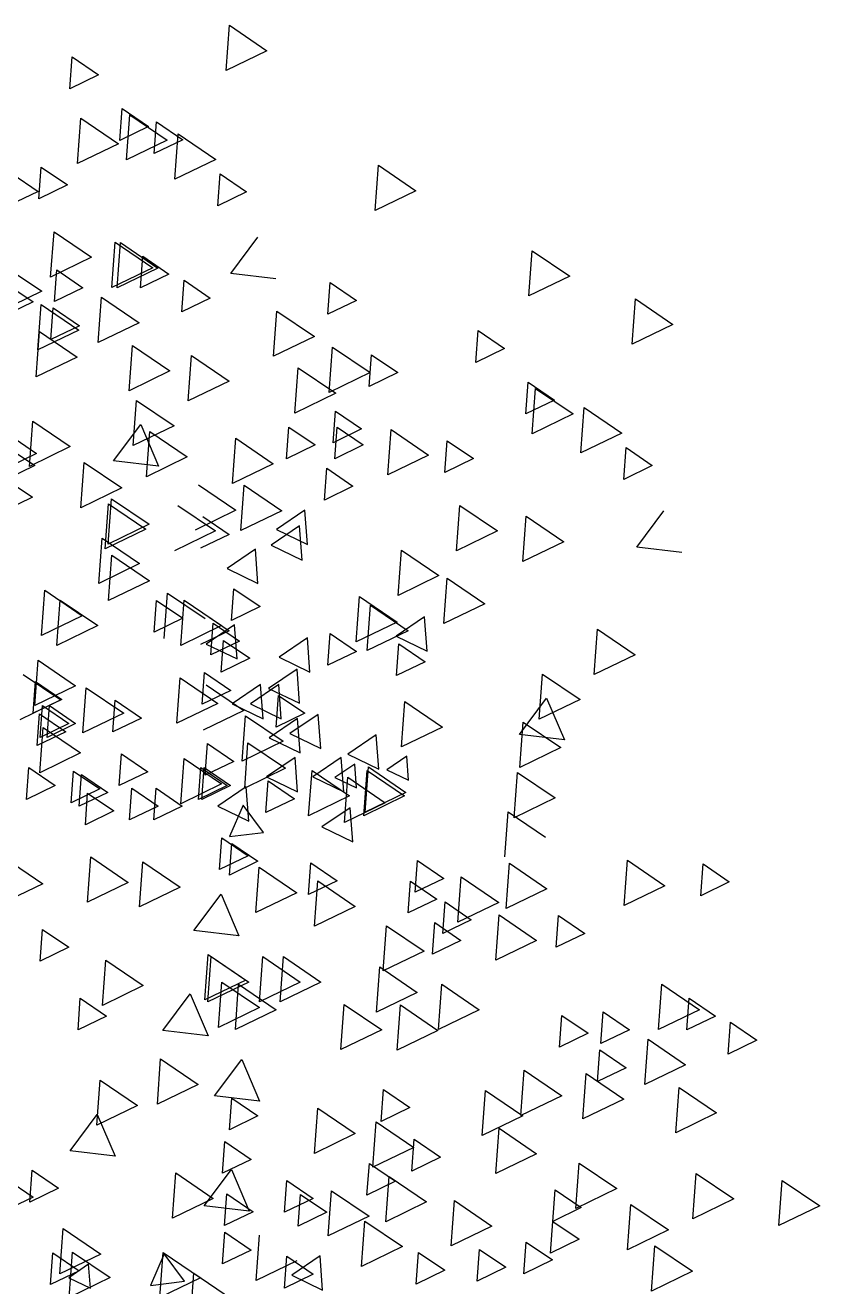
# Model space of a CAD drawing. Header units: millimetres. Extents: x 87938 to 265635, y 330093 to 434310.
# Drawn here: x 213021 to 214766, y 402905 to 405674 of the extents above; entities that cross this region are included whole.
import ezdxf

# ---------------------------------------------------------------- set-up
doc = ezdxf.new("R2010")
doc.units = ezdxf.units.MM

# ---------------------------------------------------------------- blocks, each defined once
blk = doc.blocks.new('A$C7FA71D6E')
for p, q in [((5066.4, 7769.3), (5073.7, 7868.6)), ((5073.7, 7868.6), (5156.1, 7812.6)), ((5156.1, 7812.6), (5066.4, 7769.3)), ((4723.1, 7729.4), (4728.2, 7799)), ((4728.2, 7799), (4785.9, 7759.8)), ((4785.9, 7759.8), (4723.1, 7729.4)), ((4833.2, 7616), (4838.3, 7685.6)), ((4833.2, 7616), (4838.3, 7685.6)), ((4838.3, 7685.6), (4896, 7646.4)), ((4838.3, 7685.6), (4896, 7646.4)), ((4847.3, 7572.9), (4854.6, 7672.3)), ((4854.6, 7672.3), (4937, 7616.2)), ((4740.1, 7565.1), (4747.4, 7664.5)), ((4747.4, 7664.5), (4829.8, 7608.5)), ((4896, 7646.4), (4833.2, 7616)), ((4896, 7646.4), (4833.2, 7616)), ((4908.3, 7586.8), (4913.4, 7656.4)), ((4913.4, 7656.4), (4971.1, 7617.2)), ((4937, 7616.2), (4847.3, 7572.9)), ((4971.1, 7617.2), (4908.3, 7586.8)), ((4953.8, 7530.9), (4961.1, 7630.2)), ((4961.1, 7630.2), (5043.5, 7574.2)), ((4829.8, 7608.5), (4740.1, 7565.1)), ((5043.5, 7574.2), (4953.8, 7530.9)), ((5393.4, 7462.1), (5400.7, 7561.5)), ((5400.7, 7561.5), (5483.1, 7505.5)), ((4596.1, 7543.1), (4653.8, 7503.9)), ((4655.1, 7487.7), (4660.2, 7557.3)), ((4660.2, 7557.3), (4717.9, 7518.1)), ((5048, 7472.6), (5053.1, 7542.2)), ((5053.1, 7542.2), (5110.8, 7503)), ((4653.8, 7503.9), (4591, 7473.5)), ((4717.9, 7518.1), (4655.1, 7487.7)), ((5110.8, 7503), (5048, 7472.6)), ((5483.1, 7505.5), (5393.4, 7462.1)), ((4681, 7316.1), (4688.4, 7415.5)), ((4688.4, 7415.5), (4770.8, 7359.4)), ((4815.6, 7293.2), (4822.9, 7392.6)), ((4822.9, 7392.6), (4905.3, 7336.6)), ((5076.6, 7323.8), (5136.3, 7403.6)), ((4826.8, 7292.3), (4834.1, 7391.7)), ((4834.1, 7391.7), (4916.5, 7335.7)), ((5731.2, 7274.5), (5738.5, 7373.8)), ((5738.5, 7373.8), (5820.9, 7317.8)), ((4770.8, 7359.4), (4681, 7316.1)), ((4878.1, 7292.2), (4883.2, 7361.8)), ((4883.2, 7361.8), (4940.9, 7322.6)), ((4559.9, 7317.3), (4642.3, 7261.3)), ((4603.7, 7324), (4661.4, 7284.8)), ((4689.2, 7262), (4694.3, 7331.6)), ((4694.3, 7331.6), (4752, 7292.4)), ((4905.3, 7336.6), (4815.6, 7293.2)), ((4916.5, 7335.7), (4826.8, 7292.3)), ((4940.9, 7322.6), (4878.1, 7292.2)), ((5175.5, 7312), (5076.6, 7323.8)), ((5820.9, 7317.8), (5731.2, 7274.5)), ((4661.4, 7284.8), (4598.6, 7254.5)), ((4752, 7292.4), (4689.2, 7262)), ((4968.8, 7239.4), (4973.9, 7308.9)), ((4973.9, 7308.9), (5031.6, 7269.7)), ((5289.7, 7234.6), (5294.8, 7304.2)), ((5294.8, 7304.2), (5352.5, 7264.9)), ((4642.3, 7261.3), (4552.6, 7217.9)), ((4653, 7156.3), (4660.3, 7255.7)), ((4660.3, 7255.7), (4742.8, 7199.7)), ((4785.4, 7172.4), (4792.7, 7271.7)), ((4792.7, 7271.7), (4875.1, 7215.7)), ((5031.6, 7269.7), (4968.8, 7239.4)), ((5352.5, 7264.9), (5289.7, 7234.6)), ((5957.8, 7168.7), (5965.2, 7268.1)), ((5965.2, 7268.1), (6047.6, 7212.1)), ((4681.7, 7178.9), (4686.8, 7248.5)), ((4686.8, 7248.5), (4744.5, 7209.3)), ((5170.7, 7142.1), (5178, 7241.5)), ((5178, 7241.5), (5260.4, 7185.5)), ((4742.8, 7199.7), (4653, 7156.3)), ((4744.5, 7209.3), (4681.7, 7178.9)), ((4875.1, 7215.7), (4785.4, 7172.4)), ((5614.6, 7128.8), (5619.7, 7198.4)), ((5619.7, 7198.4), (5677.4, 7159.2)), ((6047.6, 7212.1), (5957.8, 7168.7)), ((4649.4, 7096.8), (4656.7, 7196.2)), ((4656.7, 7196.2), (4739.1, 7140.2)), ((5260.4, 7185.5), (5170.7, 7142.1)), ((4853.4, 7066.6), (4860.7, 7166)), ((4860.7, 7166), (4943.1, 7110)), ((4983.3, 7044.2), (4990.6, 7143.6)), ((4990.6, 7143.6), (5073, 7087.5)), ((5293, 7063), (5300.3, 7162.4)), ((5300.3, 7162.4), (5382.7, 7106.3)), ((5380.3, 7076), (5385.5, 7145.5)), ((5385.5, 7145.5), (5443.1, 7106.3)), ((5677.4, 7159.2), (5614.6, 7128.8)), ((4739.1, 7140.2), (4649.4, 7096.8)), ((5217.4, 7017.6), (5224.7, 7117)), ((5224.7, 7117), (5307.2, 7061)), ((4943.1, 7110), (4853.4, 7066.6)), ((5382.7, 7106.3), (5293, 7063)), ((5443.1, 7106.3), (5380.3, 7076)), ((5073, 7087.5), (4983.3, 7044.2)), ((5307.2, 7061), (5217.4, 7017.6)), ((5724.7, 7015.5), (5729.8, 7085)), ((5724.7, 7015.5), (5729.8, 7085)), ((5729.8, 7085), (5787.5, 7045.8)), ((5729.8, 7085), (5787.5, 7045.8)), ((5738.7, 6972.3), (5746, 7071.7)), ((5746, 7071.7), (5828.5, 7015.7)), ((4862.4, 6946), (4869.7, 7045.4)), ((4869.7, 7045.4), (4952.1, 6989.3)), ((5787.5, 7045.8), (5724.7, 7015.5)), ((5787.5, 7045.8), (5724.7, 7015.5)), ((5301.2, 6952.4), (5306.3, 7021.9)), ((5306.3, 7021.9), (5364, 6982.7)), ((5828.5, 7015.7), (5738.7, 6972.3)), ((5845.3, 6930.3), (5852.6, 7029.7)), ((5852.6, 7029.7), (5935, 6973.7)), ((4567.5, 6984.9), (4649.9, 6928.9)), ((4634.3, 6900.4), (4641.6, 6999.8)), ((4641.6, 6999.8), (4724, 6943.8)), ((4819, 6912.7), (4878.7, 6992.4)), ((4952.1, 6989.3), (4862.4, 6946)), ((4878.7, 6992.4), (4917.9, 6900.8)), ((4891.2, 6877.8), (4898.5, 6977.2)), ((4898.5, 6977.2), (4980.9, 6921.2)), ((5199, 6917.4), (5204.1, 6986.9)), ((5204.1, 6986.9), (5261.8, 6947.7)), ((5364, 6982.7), (5301.2, 6952.4)), ((5304.8, 6917.4), (5309.9, 6986.9)), ((5309.9, 6986.9), (5367.6, 6947.7)), ((5421.4, 6881.7), (5428.7, 6981.1)), ((5428.7, 6981.1), (5511.1, 6925.1)), ((5080.1, 6862.7), (5087.4, 6962.1)), ((5087.4, 6962.1), (5169.8, 6906)), ((5546.6, 6887.1), (5551.7, 6956.7)), ((5551.7, 6956.7), (5609.4, 6917.5)), ((5935, 6973.7), (5845.3, 6930.3)), ((4649.9, 6928.9), (4560.2, 6885.5)), ((4588.4, 6941.4), (4646.1, 6902.2)), ((4724, 6943.8), (4634.3, 6900.4)), ((5261.8, 6947.7), (5199, 6917.4)), ((5367.6, 6947.7), (5304.8, 6917.4)), ((5511.1, 6925.1), (5421.4, 6881.7)), ((5939.4, 6872), (5944.5, 6941.6)), ((5944.5, 6941.6), (6002.2, 6902.4)), ((4646.1, 6902.2), (4583.3, 6871.9)), ((4747.6, 6809.8), (4754.9, 6909.2)), ((4754.9, 6909.2), (4837.4, 6853.2)), ((4917.9, 6900.8), (4819, 6912.7)), ((4980.9, 6921.2), (4891.2, 6877.8)), ((5169.8, 6906), (5080.1, 6862.7)), ((5282.1, 6826.7), (5287.2, 6896.3)), ((5287.2, 6896.3), (5344.9, 6857.1)), ((5609.4, 6917.5), (5546.6, 6887.1)), ((6002.2, 6902.4), (5939.4, 6872)), ((4583.3, 6871.9), (4641, 6832.7)), ((4837.4, 6853.2), (4747.6, 6809.8)), ((5005.6, 6860.2), (5088, 6804.2)), ((5098.7, 6759.7), (5106.1, 6859.1)), ((5106.1, 6859.1), (5188.5, 6803.1)), ((5344.9, 6857.1), (5282.1, 6826.7)), ((4641, 6832.7), (4578.2, 6802.3)), ((4800.5, 6719.2), (4807.8, 6818.6)), ((4807.6, 6730), (4814.9, 6829.4)), ((4807.8, 6818.6), (4890.2, 6762.5)), ((4814.9, 6829.4), (4897.3, 6773.4)), ((4960.3, 6814.9), (5042.7, 6758.9)), ((5572.5, 6715.5), (5579.8, 6814.9)), ((5579.8, 6814.9), (5662.3, 6758.9)), ((5088, 6804.2), (4998.3, 6760.8)), ((5015.2, 6790.5), (5072.9, 6751.3)), ((5188.5, 6803.1), (5098.7, 6759.7)), ((5718.3, 6691.7), (5725.6, 6791.1)), ((5725.6, 6791.1), (5808, 6735.1)), ((5968.1, 6723.3), (6027.8, 6803.1)), ((4890.2, 6762.5), (4800.5, 6719.2)), ((4897.3, 6773.4), (4807.6, 6730)), ((5042.7, 6758.9), (4953, 6715.5)), ((5662.3, 6758.9), (5572.5, 6715.5)), ((4786.8, 6643.8), (4794.1, 6743.2)), ((4794.1, 6743.2), (4876.5, 6687.2)), ((5072.9, 6751.3), (5010.1, 6721)), ((5808, 6735.1), (5718.3, 6691.7)), ((4808.1, 6605.9), (4815.4, 6705.3)), ((4815.4, 6705.3), (4897.8, 6649.2)), ((5444.1, 6617.3), (5451.4, 6716.7)), ((5451.4, 6716.7), (5533.8, 6660.7)), ((6067, 6711.5), (5968.1, 6723.3)), ((4876.5, 6687.2), (4786.8, 6643.8)), ((4897.8, 6649.2), (4808.1, 6605.9)), ((5533.8, 6660.7), (5444.1, 6617.3)), ((5544.5, 6555.8), (5551.8, 6655.2)), ((5551.8, 6655.2), (5634.2, 6599.1)), ((4660.6, 6529.4), (4667.9, 6628.8)), ((4667.9, 6628.8), (4750.3, 6572.8)), ((4930.4, 6523), (4937.7, 6622.4)), ((4937.7, 6622.4), (5020.1, 6566.4)), ((5078.1, 6562.4), (5083.2, 6631.9)), ((5083.2, 6631.9), (5140.9, 6592.7)), ((4694.7, 6507.7), (4702, 6607.1)), ((4702, 6607.1), (4784.5, 6551.1)), ((4908.3, 6536.9), (4913.4, 6606.5)), ((4913.4, 6606.5), (4971.1, 6567.3)), ((4966.7, 6507.7), (4974, 6607.1)), ((4974, 6607.1), (5056.5, 6551.1)), ((5140.9, 6592.7), (5078.1, 6562.4)), ((5352, 6515.2), (5359.4, 6614.6)), ((5359.4, 6614.6), (5441.8, 6558.6)), ((5376.1, 6496.5), (5383.4, 6595.9)), ((5383.4, 6595.9), (5465.8, 6539.8)), ((5634.2, 6599.1), (5544.5, 6555.8)), ((4750.3, 6572.8), (4660.6, 6529.4)), ((4971.1, 6567.3), (4908.3, 6536.9)), ((5015.2, 6579.1), (5072.9, 6539.8)), ((4784.5, 6551.1), (4694.7, 6507.7)), ((5056.5, 6551.1), (4966.7, 6507.7)), ((5072.9, 6539.8), (5010.1, 6509.5)), ((5032.8, 6486.8), (5037.9, 6556.4)), ((5037.9, 6556.4), (5095.6, 6517.2)), ((5441.8, 6558.6), (5352, 6515.2)), ((5465.8, 6539.8), (5376.1, 6496.5)), ((5874.7, 6443.6), (5882, 6543)), ((5882, 6543), (5964.5, 6487)), ((5095.6, 6517.2), (5032.8, 6486.8)), ((5055.5, 6449.1), (5060.6, 6518.6)), ((5060.6, 6518.6), (5118.3, 6479.4)), ((5289.7, 6464.2), (5294.8, 6533.7)), ((5294.8, 6533.7), (5352.5, 6494.5)), ((5440.8, 6441.5), (5445.9, 6511.1)), ((5445.9, 6511.1), (5503.6, 6471.9)), ((5118.3, 6479.4), (5055.5, 6449.1)), ((5352.5, 6494.5), (5289.7, 6464.2)), ((5964.5, 6487), (5874.7, 6443.6)), ((4646.2, 6375.9), (4653.5, 6475.3)), ((4653.5, 6475.3), (4735.9, 6419.2)), ((5503.6, 6471.9), (5440.8, 6441.5)), ((4620.8, 6443.9), (4703.2, 6387.9)), ((4642.9, 6358.7), (4648, 6428.2)), ((4648, 6428.2), (4705.7, 6389)), ((4958.1, 6337), (4965.5, 6436.4)), ((4965.5, 6436.4), (5047.9, 6380.3)), ((5014.1, 6378.3), (5019.2, 6447.9)), ((5019.2, 6447.9), (5076.9, 6408.7)), ((5753.9, 6345.4), (5761.2, 6444.8)), ((5761.2, 6444.8), (5843.6, 6388.8)), ((4735.9, 6419.2), (4646.2, 6375.9)), ((4752, 6315.4), (4759.3, 6414.8)), ((4759.3, 6414.8), (4841.7, 6358.8)), ((5076.9, 6408.7), (5014.1, 6378.3)), ((5022.9, 6421), (5105.4, 6365)), ((5176.3, 6328.2), (5181.5, 6397.8)), ((5181.5, 6397.8), (5239.2, 6358.6)), ((4703.2, 6387.9), (4613.5, 6344.5)), ((4705.7, 6389), (4642.9, 6358.7)), ((4658, 6305.8), (4663.1, 6375.4)), ((4663.1, 6375.4), (4720.8, 6336.1)), ((4673.1, 6305.8), (4678.2, 6375.4)), ((4678.2, 6375.4), (4735.9, 6336.1)), ((4817.7, 6317.9), (4822.8, 6387.5)), ((4822.8, 6387.5), (4880.5, 6348.2)), ((5047.9, 6380.3), (4958.1, 6337)), ((5451.6, 6285), (5458.9, 6384.4)), ((5458.9, 6384.4), (5541.4, 6328.4)), ((5710.5, 6312.1), (5770.2, 6391.9)), ((5843.6, 6388.8), (5753.9, 6345.4)), ((5770.2, 6391.9), (5809.4, 6300.3)), ((4651.5, 6287.7), (4656.6, 6357.3)), ((4656.6, 6357.3), (4714.3, 6318)), ((4841.7, 6358.8), (4752, 6315.4)), ((4880.5, 6348.2), (4817.7, 6317.9)), ((5105.4, 6365), (5015.6, 6321.6)), ((5101.7, 6253.9), (5109, 6353.3)), ((5109, 6353.3), (5191.4, 6297.3)), ((5239.2, 6358.6), (5176.3, 6328.2)), ((4714.3, 6318), (4651.5, 6287.7)), ((4657, 6228.2), (4664.3, 6327.6)), ((4720.8, 6336.1), (4658, 6305.8)), ((4664.3, 6327.6), (4746.7, 6271.6)), ((4735.9, 6336.1), (4673.1, 6305.8)), ((5541.4, 6328.4), (5451.6, 6285)), ((5711.5, 6239.9), (5718.8, 6339.3)), ((5718.8, 6339.3), (5801.2, 6283.3)), ((5020.6, 6222.7), (5025.8, 6292.3)), ((5025.8, 6292.3), (5083.4, 6253.1)), ((5191.4, 6297.3), (5101.7, 6253.9)), ((5107.1, 6194.6), (5114.4, 6294)), ((5114.4, 6294), (5196.8, 6238)), ((5809.4, 6300.3), (5710.5, 6312.1)), ((4746.7, 6271.6), (4657, 6228.2)), ((4831.8, 6200), (4836.9, 6269.6)), ((4836.9, 6269.6), (4894.6, 6230.4)), ((4966.7, 6160.2), (4974, 6259.6)), ((4974, 6259.6), (5056.5, 6203.6)), ((5801.2, 6283.3), (5711.5, 6239.9)), ((4627.8, 6169.8), (4632.9, 6239.4)), ((4632.9, 6239.4), (4690.6, 6200.2)), ((4726, 6162.3), (4731.1, 6231.9)), ((4731.1, 6231.9), (4788.8, 6192.6)), ((4894.6, 6230.4), (4831.8, 6200)), ((5005.5, 6169.8), (5010.6, 6239.4)), ((5010.6, 6239.4), (5068.3, 6200.2)), ((5013.1, 6169.8), (5018.2, 6239.4)), ((5018.2, 6239.4), (5075.9, 6200.2)), ((5083.4, 6253.1), (5020.6, 6222.7)), ((5196.8, 6238), (5107.1, 6194.6)), ((5247.6, 6133.9), (5255, 6233.3)), ((5255, 6233.3), (5337.4, 6177.3)), ((5368.5, 6133.9), (5375.8, 6233.3)), ((5371.5, 6141.7), (5378.8, 6241.1)), ((5375.8, 6233.3), (5458.3, 6177.3)), ((5378.8, 6241.1), (5461.2, 6185.1)), ((4743.9, 6154.7), (4749.1, 6224.3)), ((4749.1, 6224.3), (4806.8, 6185.1)), ((5056.5, 6203.6), (4966.7, 6160.2)), ((5153.8, 6140.8), (5158.9, 6210.3)), ((5158.9, 6210.3), (5216.6, 6171.1)), ((5326.2, 6119.1), (5333.5, 6218.4)), ((5333.5, 6218.4), (5415.9, 6162.4)), ((5699, 6129.5), (5706.3, 6228.9)), ((5706.3, 6228.9), (5788.8, 6172.9)), ((4690.6, 6200.2), (4627.8, 6169.8)), ((4788.8, 6192.6), (4726, 6162.3)), ((4806.8, 6185.1), (4743.9, 6154.7)), ((4757.2, 6114), (4762.3, 6183.5)), ((4762.3, 6183.5), (4820, 6144.3)), ((4854.4, 6124.5), (4859.5, 6194.1)), ((4859.5, 6194.1), (4917.2, 6154.9)), ((4907.3, 6124.5), (4912.4, 6194.1)), ((4912.4, 6194.1), (4970.1, 6154.9)), ((5068.3, 6200.2), (5005.5, 6169.8)), ((5075.9, 6200.2), (5013.1, 6169.8)), ((5337.4, 6177.3), (5247.6, 6133.9)), ((5458.3, 6177.3), (5368.5, 6133.9)), ((5461.2, 6185.1), (5371.5, 6141.7)), ((4917.2, 6154.9), (4854.4, 6124.5)), ((4970.1, 6154.9), (4907.3, 6124.5)), ((5216.6, 6171.1), (5153.8, 6140.8)), ((5415.9, 6162.4), (5326.2, 6119.1)), ((5788.8, 6172.9), (5699, 6129.5)), ((4820, 6144.3), (4757.2, 6114)), ((5678.3, 6043.3), (5685.6, 6142.7)), ((5685.6, 6142.7), (5768, 6086.7)), ((5051.9, 6015.8), (5057, 6085.3)), ((5057, 6085.3), (5114.7, 6046.1)), ((5073.5, 6003.7), (5078.6, 6073.2)), ((5078.6, 6073.2), (5136.3, 6034)), ((4581.2, 6040.6), (4663.6, 5984.6)), ((4761.7, 5944.2), (4769, 6043.6)), ((4769, 6043.6), (4851.4, 5987.6)), ((5114.7, 6046.1), (5051.9, 6015.8)), ((5940.3, 5936.7), (5947.6, 6036)), ((5947.6, 6036), (6030.1, 5980)), ((4876.1, 5933.6), (4883.4, 6033)), ((4883.4, 6033), (4965.8, 5977)), ((5136.3, 6034), (5073.5, 6003.7)), ((5131.9, 5921.6), (5139.2, 6020.9)), ((5139.2, 6020.9), (5221.6, 5964.9)), ((5247.2, 5961), (5252.3, 6030.5)), ((5252.3, 6030.5), (5310, 5991.3)), ((5481.5, 5965.9), (5486.6, 6035.5)), ((5486.6, 6035.5), (5544.3, 5996.3)), ((5681.3, 5930.2), (5688.6, 6029.6)), ((5688.6, 6029.6), (5771, 5973.6)), ((6108.6, 5958.3), (6113.7, 6027.9)), ((6113.7, 6027.9), (6171.4, 5988.7)), ((4663.6, 5984.6), (4573.9, 5941.2)), ((4851.4, 5987.6), (4761.7, 5944.2)), ((5310, 5991.3), (5247.2, 5961)), ((5260.4, 5891.3), (5267.7, 5990.7)), ((5267.7, 5990.7), (5350.1, 5934.7)), ((5466.4, 5920.6), (5471.5, 5990.2)), ((5471.5, 5990.2), (5529.2, 5950.9)), ((5544.3, 5996.3), (5481.5, 5965.9)), ((5575.5, 5900), (5582.8, 5999.4)), ((5582.8, 5999.4), (5665.2, 5943.4)), ((6171.4, 5988.7), (6108.6, 5958.3)), ((4965.8, 5977), (4876.1, 5933.6)), ((4995.7, 5881.8), (5055.4, 5961.6)), ((5055.4, 5961.6), (5094.6, 5870)), ((5221.6, 5964.9), (5131.9, 5921.6)), ((5771, 5973.6), (5681.3, 5930.2)), ((6030.1, 5980), (5940.3, 5936.7)), ((5350.1, 5934.7), (5260.4, 5891.3)), ((5529.2, 5950.9), (5466.4, 5920.6)), ((5542, 5875.3), (5547.1, 5944.8)), ((5547.1, 5944.8), (5604.8, 5905.6)), ((5665.2, 5943.4), (5575.5, 5900)), ((5519.3, 5829.9), (5524.4, 5899.5)), ((5524.4, 5899.5), (5582.1, 5860.3)), ((5604.8, 5905.6), (5542, 5875.3)), ((5658.6, 5816.9), (5665.9, 5916.3)), ((5665.9, 5916.3), (5748.3, 5860.3)), ((5791.3, 5845.1), (5796.4, 5914.6)), ((5796.4, 5914.6), (5854.1, 5875.4)), ((4658, 5814.8), (4663.1, 5884.4)), ((4663.1, 5884.4), (4720.8, 5845.2)), ((5094.6, 5870), (4995.7, 5881.8)), ((5411.5, 5793.1), (5418.8, 5892.5)), ((5418.8, 5892.5), (5501.2, 5836.5)), ((5854.1, 5875.4), (5791.3, 5845.1)), ((4720.8, 5845.2), (4658, 5814.8)), ((5582.1, 5860.3), (5519.3, 5829.9)), ((5748.3, 5860.3), (5658.6, 5816.9)), ((4794.8, 5717.6), (4802.1, 5817)), ((4802.1, 5817), (4884.5, 5761)), ((5019.6, 5729.7), (5026.9, 5829.1)), ((5026.1, 5725.2), (5033.5, 5824.6)), ((5026.9, 5829.1), (5109.3, 5773.1)), ((5033.5, 5824.6), (5115.9, 5768.5)), ((5139.5, 5725.2), (5146.8, 5824.6)), ((5146.8, 5824.6), (5229.2, 5768.5)), ((5184.8, 5725.2), (5192.1, 5824.6)), ((5192.1, 5824.6), (5274.5, 5768.5)), ((5501.2, 5836.5), (5411.5, 5793.1)), ((5396.4, 5702.5), (5403.7, 5801.9)), ((5403.7, 5801.9), (5486.1, 5745.9)), ((4884.5, 5761), (4794.8, 5717.6)), ((5109.3, 5773.1), (5019.6, 5729.7)), ((5115.9, 5768.5), (5026.1, 5725.2)), ((5049.8, 5669.3), (5057.1, 5768.7)), ((5057.1, 5768.7), (5139.6, 5712.7)), ((5086.6, 5664.7), (5093.9, 5764.1)), ((5093.9, 5764.1), (5176.3, 5708.1)), ((5229.2, 5768.5), (5139.5, 5725.2)), ((5274.5, 5768.5), (5184.8, 5725.2)), ((5532.4, 5664.7), (5539.7, 5764.1)), ((5539.7, 5764.1), (5622.1, 5708.1)), ((6015.9, 5664.7), (6023.2, 5764.1)), ((6023.2, 5764.1), (6105.6, 5708.1)), ((4741.1, 5663.8), (4746.2, 5733.4)), ((4746.2, 5733.4), (4803.9, 5694.1)), ((4927.7, 5662.8), (4987.4, 5742.6)), ((4987.4, 5742.6), (5026.6, 5651)), ((5486.1, 5745.9), (5396.4, 5702.5)), ((6078.4, 5663.8), (6083.5, 5733.4)), ((6083.5, 5733.4), (6141.2, 5694.1)), ((5139.6, 5712.7), (5049.8, 5669.3)), ((5176.3, 5708.1), (5086.6, 5664.7)), ((5318.6, 5620.6), (5325.9, 5719.9)), ((5325.9, 5719.9), (5408.3, 5663.9)), ((5441.7, 5619.4), (5449, 5718.8)), ((5449, 5718.8), (5531.4, 5662.8)), ((5622.1, 5708.1), (5532.4, 5664.7)), ((6105.6, 5708.1), (6015.9, 5664.7)), ((4803.9, 5694.1), (4741.1, 5663.8)), ((5798.8, 5626), (5803.9, 5695.6)), ((5803.9, 5695.6), (5861.6, 5656.4)), ((5889.5, 5633.6), (5894.6, 5703.1)), ((5894.6, 5703.1), (5952.3, 5663.9)), ((6141.2, 5694.1), (6078.4, 5663.8)), ((6169, 5610.9), (6174.2, 5680.5)), ((6174.2, 5680.5), (6231.9, 5641.3)), ((5026.6, 5651), (4927.7, 5662.8)), ((5408.3, 5663.9), (5318.6, 5620.6)), ((5531.4, 5662.8), (5441.7, 5619.4)), ((5861.6, 5656.4), (5798.8, 5626)), ((5952.3, 5663.9), (5889.5, 5633.6)), ((5985.7, 5543.9), (5993, 5643.3)), ((5993, 5643.3), (6075.4, 5587.3)), ((6231.9, 5641.3), (6169, 5610.9)), ((4915.3, 5500.9), (4922.6, 5600.2)), ((4922.6, 5600.2), (5005, 5544.2)), ((5041, 5519.3), (5100.7, 5599.1)), ((5100.7, 5599.1), (5139.9, 5507.4)), ((5881.9, 5550.5), (5887.1, 5620.1)), ((5887.1, 5620.1), (5944.8, 5580.8)), ((5713.7, 5475.9), (5721, 5575.3)), ((5721, 5575.3), (5803.4, 5519.3)), ((5849.7, 5468.4), (5857, 5567.8)), ((5857, 5567.8), (5939.4, 5511.7)), ((5944.8, 5580.8), (5881.9, 5550.5)), ((6075.4, 5587.3), (5985.7, 5543.9)), ((4782.2, 5454.4), (4789.5, 5553.8)), ((4789.5, 5553.8), (4871.9, 5497.8)), ((5005, 5544.2), (4915.3, 5500.9)), ((6053.7, 5438.2), (6061, 5537.5)), ((6061, 5537.5), (6143.4, 5481.5)), ((5139.9, 5507.4), (5041, 5519.3)), ((5073.5, 5444.7), (5078.6, 5514.3)), ((5078.6, 5514.3), (5136.3, 5475.1)), ((5406.7, 5463.1), (5411.8, 5532.7)), ((5411.8, 5532.7), (5469.5, 5493.5)), ((5628.4, 5431.7), (5635.7, 5531.1)), ((5635.7, 5531.1), (5718.1, 5475.1)), ((5803.4, 5519.3), (5713.7, 5475.9)), ((5939.4, 5511.7), (5849.7, 5468.4)), ((4871.9, 5497.8), (4782.2, 5454.4)), ((5260.4, 5392.8), (5267.7, 5492.2)), ((5267.7, 5492.2), (5350.1, 5436.2)), ((5469.5, 5493.5), (5406.7, 5463.1)), ((4723.7, 5398.4), (4783.4, 5478.2)), ((4783.4, 5478.2), (4822.6, 5386.6)), ((5136.3, 5475.1), (5073.5, 5444.7)), ((5388.8, 5362.6), (5396.1, 5462)), ((5396.1, 5462), (5478.5, 5406)), ((5718.1, 5475.1), (5628.4, 5431.7)), ((6143.4, 5481.5), (6053.7, 5438.2)), ((5350.1, 5436.2), (5260.4, 5392.8)), ((5658.6, 5348.6), (5665.9, 5448)), ((5665.9, 5448), (5748.3, 5392)), ((5058.3, 5349.2), (5063.4, 5418.7)), ((5063.4, 5418.7), (5121.1, 5379.5)), ((5478.5, 5406), (5388.8, 5362.6)), ((5474, 5354.1), (5479.1, 5423.7)), ((5479.1, 5423.7), (5536.8, 5384.5)), ((4822.6, 5386.6), (4723.7, 5398.4)), ((5121.1, 5379.5), (5058.3, 5349.2)), ((5536.8, 5384.5), (5474, 5354.1)), ((5748.3, 5392), (5658.6, 5348.6)), ((5834.6, 5272), (5841.9, 5371.4)), ((5841.9, 5371.4), (5924.3, 5315.4)), ((4635.3, 5286.1), (4640.4, 5355.7)), ((4640.4, 5355.7), (4698.1, 5316.5)), ((4948.4, 5250.5), (4955.7, 5349.8)), ((4955.7, 5349.8), (5038.1, 5293.8)), ((5018.3, 5277.6), (5078, 5357.4)), ((5078, 5357.4), (5117.3, 5265.7)), ((5375.7, 5301.2), (5380.9, 5370.8)), ((5380.9, 5370.8), (5438.5, 5331.6)), ((6091.4, 5249.3), (6098.7, 5348.7)), ((6098.7, 5348.7), (6181.2, 5292.7)), ((4584.9, 5336), (4642.6, 5296.8)), ((4698.1, 5316.5), (4635.3, 5286.1)), ((5194.4, 5263.5), (5199.5, 5333)), ((5199.5, 5333), (5257.2, 5293.8)), ((5438.5, 5331.6), (5375.7, 5301.2)), ((5416.8, 5242.9), (5424.1, 5342.3)), ((5424.1, 5342.3), (5506.5, 5286.3)), ((6280.3, 5234.2), (6287.6, 5333.6)), ((6287.6, 5333.6), (6370.1, 5277.6)), ((4642.6, 5296.8), (4579.7, 5266.4)), ((5038.1, 5293.8), (4948.4, 5250.5)), ((5063.1, 5234.4), (5068.2, 5304)), ((5068.2, 5304), (5125.9, 5264.8)), ((5257.2, 5293.8), (5194.4, 5263.5)), ((5224.6, 5233.3), (5229.7, 5302.8)), ((5229.7, 5302.8), (5287.4, 5263.6)), ((5290.6, 5211.6), (5297.9, 5310.9)), ((5297.9, 5310.9), (5380.3, 5254.9)), ((5560.4, 5190), (5567.7, 5289.4)), ((5567.7, 5289.4), (5650.1, 5233.4)), ((5783.6, 5243.4), (5788.7, 5313)), ((5788.7, 5313), (5846.4, 5273.8)), ((5924.3, 5315.4), (5834.6, 5272)), ((6181.2, 5292.7), (6091.4, 5249.3)), ((5117.3, 5265.7), (5018.3, 5277.6)), ((5125.9, 5264.8), (5063.1, 5234.4)), ((5287.4, 5263.6), (5224.6, 5233.3)), ((5506.5, 5286.3), (5416.8, 5242.9)), ((5846.4, 5273.8), (5783.6, 5243.4)), ((5947.9, 5181.3), (5955.2, 5280.7)), ((5955.2, 5280.7), (6037.6, 5224.7)), ((6370.1, 5277.6), (6280.3, 5234.2)), ((5380.3, 5254.9), (5290.6, 5211.6)), ((5363.9, 5144.7), (5371.2, 5244.1)), ((5371.2, 5244.1), (5453.7, 5188.1)), ((5650.1, 5233.4), (5560.4, 5190)), ((5778.5, 5173.8), (5783.6, 5243.4)), ((5783.6, 5243.4), (5841.3, 5204.2)), ((4701.3, 5128.5), (4708.6, 5227.9)), ((4708.6, 5227.9), (4791, 5171.8)), ((5058.4, 5150.2), (5063.5, 5219.7)), ((5063.5, 5219.7), (5121.2, 5180.5)), ((5132.2, 5113.9), (5139.5, 5213.3)), ((6037.6, 5224.7), (5947.9, 5181.3)), ((5121.2, 5180.5), (5058.4, 5150.2)), ((5453.7, 5188.1), (5363.9, 5144.7)), ((5617.5, 5112.4), (5622.6, 5182)), ((5622.6, 5182), (5680.3, 5142.8)), ((5720.4, 5128.7), (5725.5, 5198.2)), ((5725.5, 5198.2), (5783.2, 5159)), ((5841.3, 5204.2), (5778.5, 5173.8)), ((6000.8, 5090.7), (6008.1, 5190.1)), ((6008.1, 5190.1), (6090.5, 5134.1)), ((4680.7, 5104.8), (4685.8, 5174.4)), ((4685.8, 5174.4), (4743.5, 5135.2)), ((4791, 5171.8), (4701.3, 5128.5)), ((4721.7, 5076.7), (4729, 5176.1)), ((4729, 5176.1), (4811.5, 5120.1)), ((4920.6, 5076.2), (4927.9, 5175.6)), ((4927.9, 5175.6), (5010.3, 5119.5)), ((5221.9, 5157.3), (5132.2, 5113.9)), ((5194.4, 5097.3), (5199.5, 5166.9)), ((5199.5, 5166.9), (5257.2, 5127.7)), ((5483.8, 5105.9), (5488.9, 5175.4)), ((5488.9, 5175.4), (5546.6, 5136.2)), ((5783.2, 5159), (5720.4, 5128.7)), ((4743.5, 5135.2), (4680.7, 5104.8)), ((4988.4, 5030.3), (4995.7, 5129.7)), ((4995.7, 5129.7), (5078.1, 5073.7)), ((5257.2, 5127.7), (5194.4, 5097.3)), ((5546.6, 5136.2), (5483.8, 5105.9)), ((5680.3, 5142.8), (5617.5, 5112.4)), ((6090.5, 5134.1), (6000.8, 5090.7)), ((4811.5, 5120.1), (4721.7, 5076.7)), ((5010.3, 5119.5), (4920.6, 5076.2))]:
    blk.add_line(p, q)
for points in [[(5239.2, 6804.4), (5176.9, 6762), (5244.8, 6729.2)], [(5227.8, 6770.1), (5165.5, 6727.7), (5233.3, 6694.9)], [(5130.6, 6718.7), (5068.3, 6676.3), (5136.2, 6643.5)], [(5502.2, 6570.1), (5439.8, 6527.7), (5507.7, 6494.9)], [(5084.9, 6553), (5022.6, 6510.6), (5090.4, 6477.8)], [(5245, 6524.4), (5182.6, 6482), (5250.5, 6449.2)], [(5222.1, 6455.8), (5159.7, 6413.4), (5227.6, 6380.6)], [(5142.1, 6421.5), (5079.7, 6379.1), (5147.6, 6346.3)], [(5182.1, 6421.5), (5119.7, 6379.1), (5187.6, 6346.3)], [(5223.4, 6347.1), (5161.1, 6304.7), (5228.9, 6271.9)], [(5268.8, 6356.3), (5206.4, 6314), (5274.3, 6281.1)], [(5396.2, 6311.5), (5333.8, 6269.1), (5401.7, 6236.3)], [(5217.7, 6261.4), (5155.3, 6219), (5223.2, 6186.2)], [(5319.3, 6261.5), (5256.9, 6219.1), (5324.8, 6186.3)], [(5463.2, 6264.5), (5419.6, 6234.8), (5467.1, 6211.8)], [(5348.9, 6247.3), (5305.2, 6217.7), (5352.8, 6194.7)], [(5110.4, 6197.2), (5048, 6154.8), (5115.9, 6122)], [(5148.7, 6096.8), (5103.6, 6157.2), (5073.9, 6087.9)], [(5339, 6151.5), (5276.7, 6109.1), (5344.6, 6076.3)], [(4764.4, 5149.7), (4720.8, 5120), (4768.3, 5097)], [(4975.2, 5112.1), (4930.1, 5172.5), (4900.4, 5103.2)], [(5272.8, 5168.1), (5210.5, 5125.8), (5278.3, 5092.9)]]:
    blk.add_lwpolyline(points, close=True)

msp = doc.modelspace()

# ---------------------------------------------------------------- block references
msp.add_blockref('A$C7FA71D6E', (208396, 397805.4))

doc.saveas('drawing.dxf')
